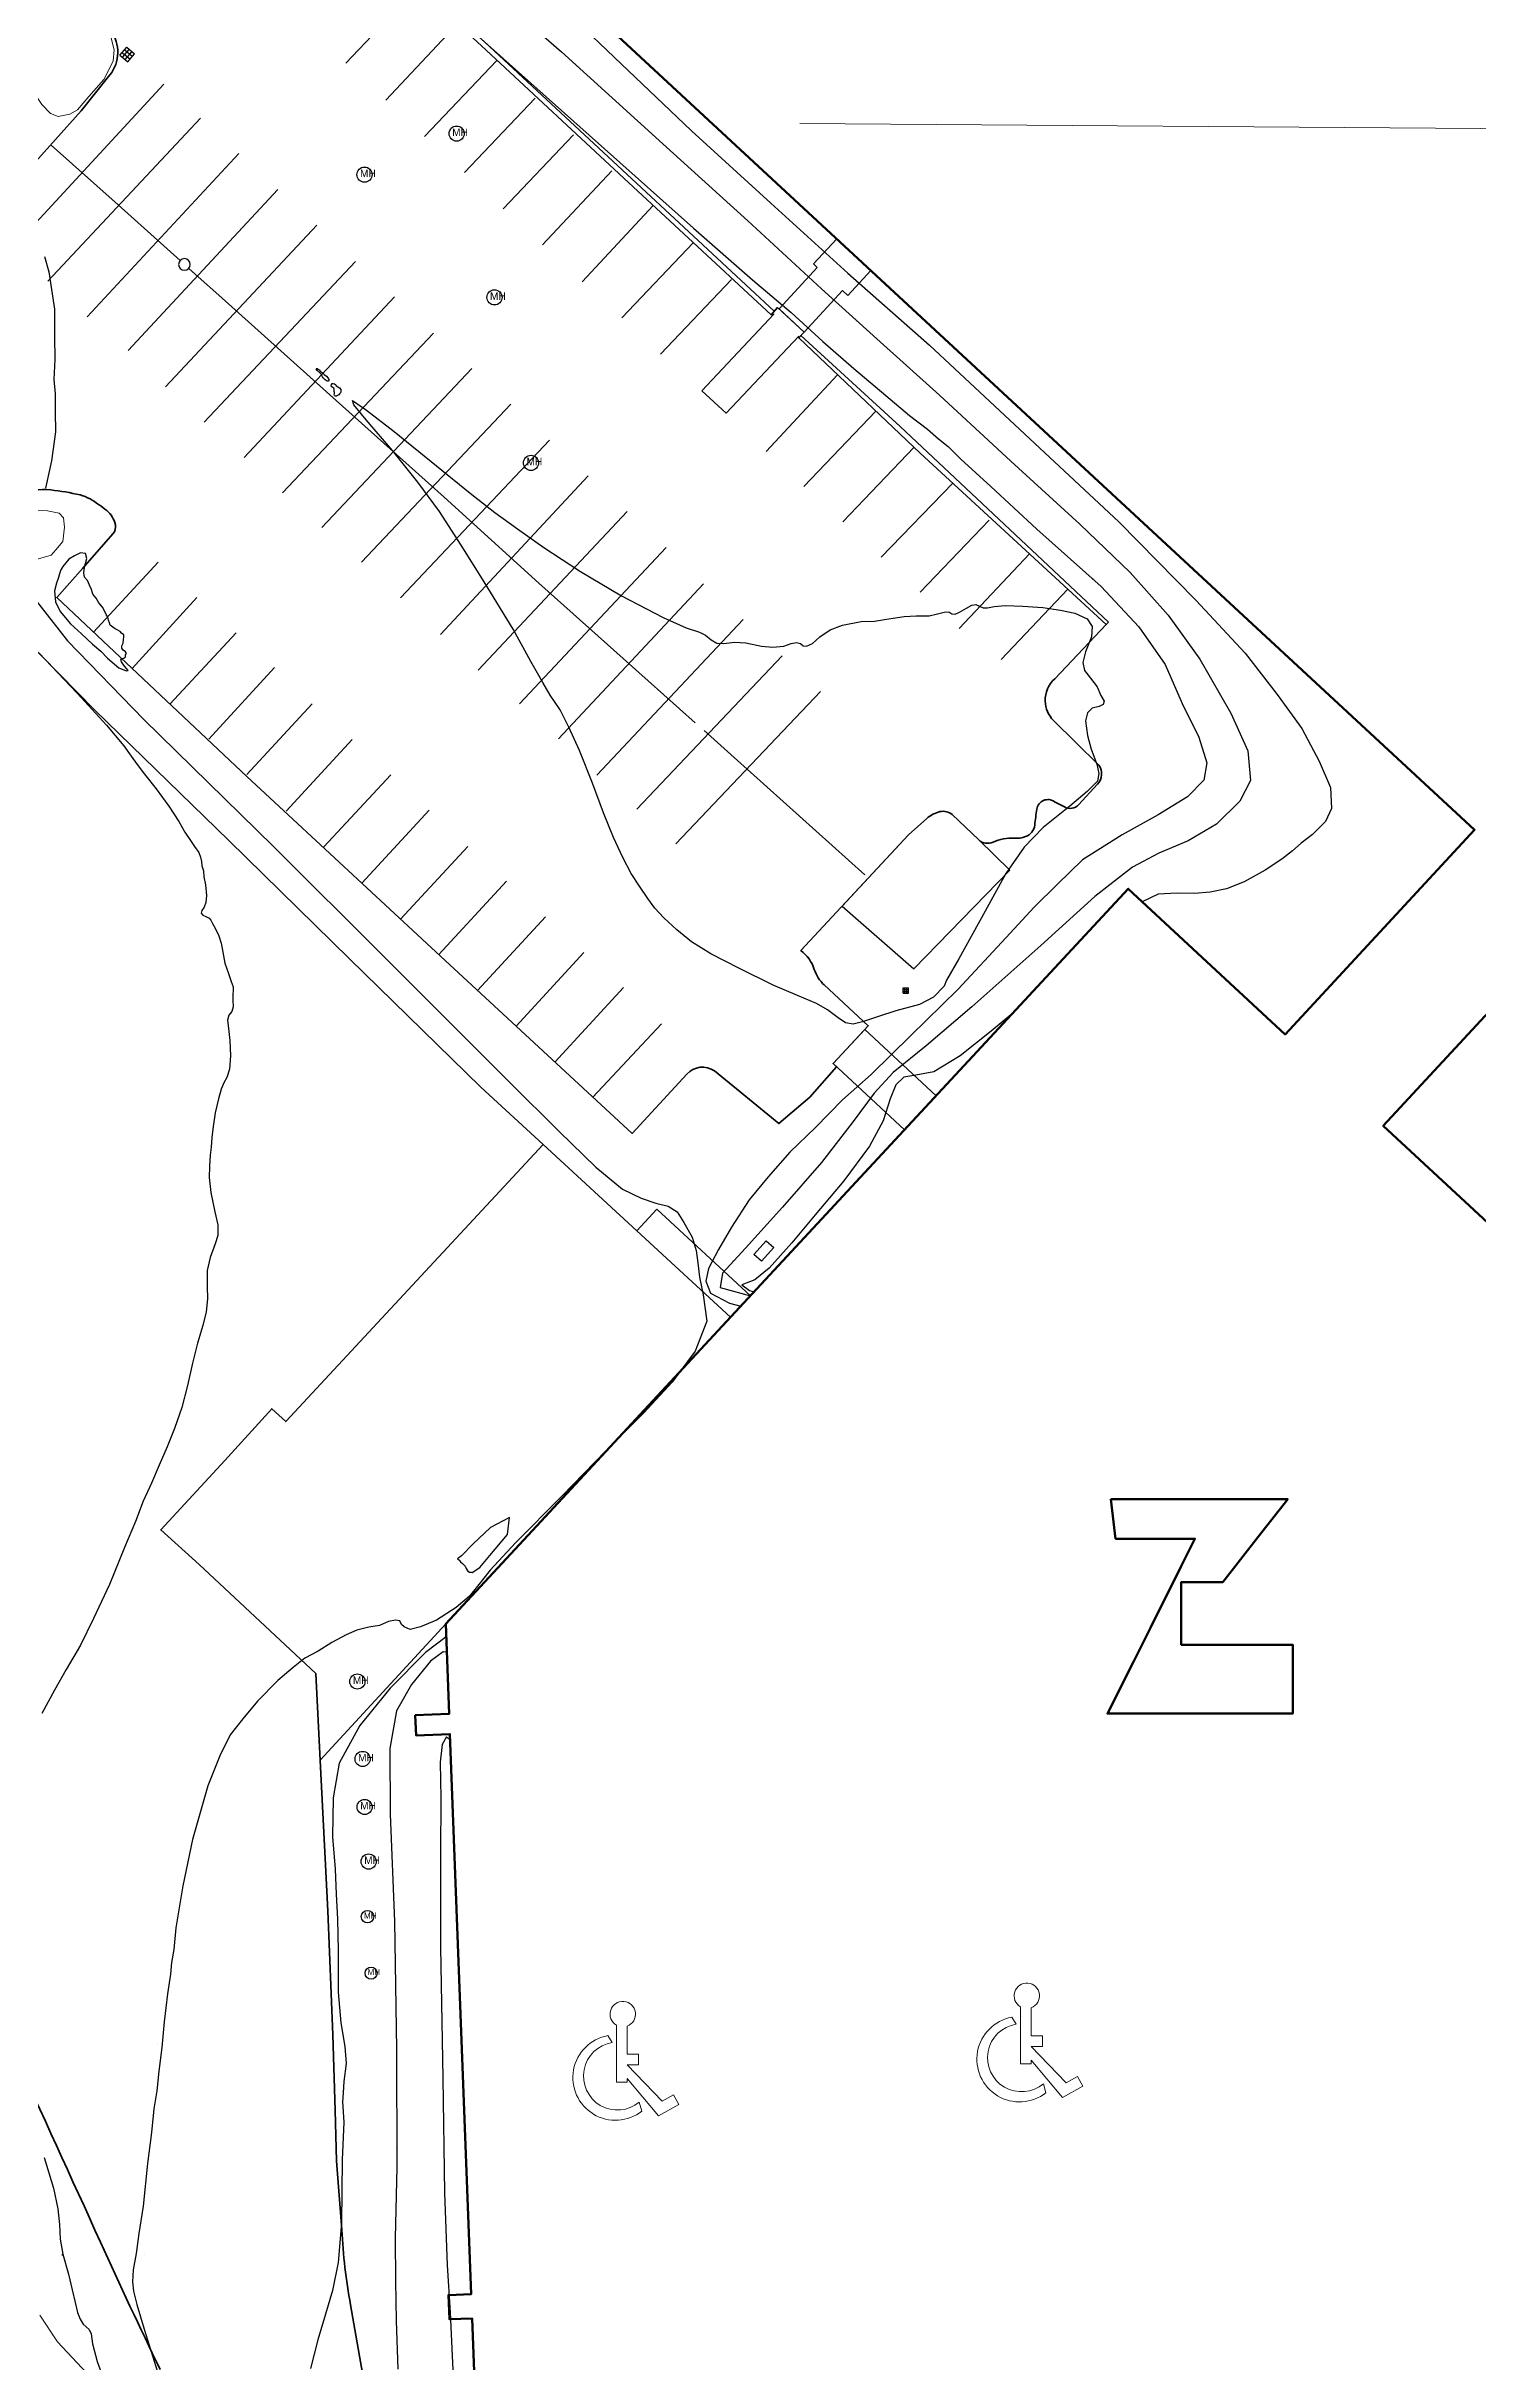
# Model space of a CAD drawing. Header units: metres. Extents: x 1167299 to 1168507, y 308548 to 309729.
# Drawn here: x 1167560.6 to 1167805.7, y 308916.7 to 309313.1 of the extents above; entities that cross this region are included whole.
import ezdxf

# ---------------------------------------------------------------- set-up
doc = ezdxf.new("R2010")
doc.units = ezdxf.units.M
for name, color, linetype in [('A-OBSTRUCTION', 7, 'Continuous'), ('C-CONC-PAD', 51, 'Continuous'), ('Contour_Line_Intermediate', 8, 'Continuous'), ('Contour_Line_Major', 9, 'Continuous'), ('U-CATCHBASIN', 3, 'Continuous'), ('U-MANHOLE', 5, 'Continuous')]:
    doc.layers.add(name, color=color, linetype=linetype)
for name, color, linetype, lineweight in [('B-OVERHANG', 3, 'Continuous', 50), ('R-CURB', 6, 'Continuous', 20), ('R-PAVEMARK-LINE', 1, 'Continuous', 20), ('R-PAVEMARK-SYMBOL', 3, 'Continuous', 20), ('R-ROAD-ASPH', 5, 'Continuous', 35), ('R-ROAD-CONC', 161, 'Continuous', 35), ('R-WALK-CONC', 34, 'Continuous', 20), ('V-VEGETATION', 2, 'Continuous', 20)]:
    doc.layers.add(name, color=color, linetype=linetype, lineweight=lineweight)

# ---------------------------------------------------------------- blocks, each defined once
blk = doc.blocks.new('mh19')
blk.add_circle((0, 0), 1)
blk.add_text('MH', height=1).set_placement((-0.59, -0.33))
blk = doc.blocks.new('mh20')
blk.add_circle((0, 0), 1)
blk.add_text('MH', height=1).set_placement((-0.59, -0.33))
blk = doc.blocks.new('mh21')
blk.add_circle((0, 0), 1)
blk.add_text('MH', height=1).set_placement((-0.59, -0.33))
blk = doc.blocks.new('mh22')
blk.add_circle((0, 0), 1)
blk.add_text('MH', height=1).set_placement((-0.59, -0.33))
blk = doc.blocks.new('mh25')
blk.add_circle((0, 0), 1)
blk.add_text('MH', height=1).set_placement((-0.59, -0.33))
blk = doc.blocks.new('mh27')
blk.add_circle((0, 0), 1)
blk.add_text('MH', height=1).set_placement((-0.59, -0.33))
blk = doc.blocks.new('mh28')
blk.add_circle((0, 0), 1)
blk.add_text('MH', height=1).set_placement((-0.59, -0.33))
blk = doc.blocks.new('mh30')
blk.add_circle((0, 0), 1)
blk.add_text('MH', height=1).set_placement((-0.59, -0.33))
blk = doc.blocks.new('mh31')
blk.add_circle((0, 0), 1)
blk.add_text('MH', height=1).set_placement((-0.59, -0.33))
blk = doc.blocks.new('mh33')
blk.add_circle((0, 0), 1)
blk.add_text('MH', height=1).set_placement((-0.59, -0.33))
blk = doc.blocks.new('_U-CATCHBASIN')
for points in [[(-0.05, 0.05), (-0.05, -0.05)], [(-0.05, 0.05), (0.05, 0.05)], [(-0.046, 0.017), (0.046, 0.017)], [(-0.017, 0.046), (-0.017, -0.046)], [(0.017, 0.046), (0.017, -0.046)], [(0.05, 0.05), (0.05, -0.05)], [(-0.05, -0.05), (0.05, -0.05)], [(-0.046, -0.017), (0.046, -0.017)]]:
    blk.add_lwpolyline(points)

msp = doc.modelspace()

# ---------------------------------------------------------------- linework, layer by layer
at = {"layer": 'A-OBSTRUCTION'}
for points in [[(1167920.72, 308815.07), (1167910.31, 309094.48), (1167829.29, 309091.47), (1167789.58, 309128.26), (1167849.15, 309192.55), (1167878.51, 309165.35), (1167932.94, 309224.1), (1167962.39, 309196.81), (1167999.82, 309237.21), (1167999.82, 309237.21), (1168072.2, 309315.33), (1168075.6, 309312.19), (1168076.09, 309299.86), (1168167.02, 309397.79)], [(1167600.26, 309368.85), (1167805.21, 309178.96), (1167772.76, 309143.93), (1167745.9, 309168.88), (1167629.01, 309042.98), (1167629.6, 309027.58), (1167623.81, 309027.36), (1167623.94, 309023.9), (1167629.73, 309024.12), (1167633.37, 308928.21), (1167629.48, 308928.06), (1167629.64, 308923.92), (1167633.53, 308924.06), (1167633.87, 308915.01)]]:
    msp.add_lwpolyline(points, dxfattribs=at)
at = {"layer": 'B-OVERHANG'}
for points in [[(1167920.72, 308815.07), (1167910.31, 309094.48), (1167829.29, 309091.47), (1167789.58, 309128.26), (1167849.15, 309192.55), (1167878.51, 309165.35), (1167932.94, 309224.1), (1167962.39, 309196.81), (1167999.82, 309237.21), (1168072.2, 309315.33), (1168075.6, 309312.19), (1168076.09, 309299.86), (1168167.02, 309397.79)], [(1167600.26, 309368.85), (1167805.21, 309178.96), (1167772.76, 309143.93), (1167745.9, 309168.88), (1167629.01, 309042.98), (1167629.6, 309027.58), (1167623.81, 309027.36), (1167623.94, 309023.9), (1167629.73, 309024.12), (1167633.37, 308928.21), (1167629.48, 308928.06), (1167629.64, 308923.92), (1167633.53, 308924.06), (1167633.87, 308915.01)]]:
    msp.add_lwpolyline(points, dxfattribs=at)
msp.add_lwpolyline([(1167742.9, 309064.38), (1167773.21, 309064.38), (1167768.16, 309057.93), (1167762.07, 309050.15), (1167754.97, 309050.15), (1167754.97, 309043.63), (1167754.97, 309039.42), (1167767.32, 309039.42), (1167774.06, 309039.42), (1167774.06, 309034.65), (1167774.06, 309027.64), (1167759.18, 309027.64), (1167750.76, 309027.64), (1167742.33, 309027.64), (1167746.83, 309036.61), (1167749.69, 309042.33), (1167754.97, 309052.88), (1167757.32, 309057.59), (1167749.35, 309057.59), (1167743.74, 309057.59)], close=True, dxfattribs=at)
msp.add_lwpolyline([(1167742.9, 309064.38), (1167773.21, 309064.38), (1167768.16, 309057.93), (1167762.07, 309050.15), (1167754.97, 309050.15), (1167754.97, 309043.63), (1167754.97, 309039.42), (1167767.32, 309039.42), (1167774.06, 309039.42), (1167774.06, 309034.65), (1167774.06, 309027.64), (1167759.18, 309027.64), (1167750.76, 309027.64), (1167742.33, 309027.64), (1167746.83, 309036.61), (1167749.69, 309042.33), (1167754.97, 309052.88), (1167757.32, 309057.59), (1167749.35, 309057.59), (1167743.74, 309057.59)], close=True, dxfattribs=at)
at = {"layer": 'C-CONC-PAD'}
for points in [[(1167584.27, 309276.78, 1), (1167584.27, 309274.78), (1167584.27, 309274.78, 1), (1167584.27, 309276.78)], [(1167725.64, 309172.04), (1167720.29, 309177.26), (1167715.73, 309181.57, 0.241466), (1167713.67, 309182.09), (1167713.67, 309182.09, 0.125775), (1167711.4, 309180.91), (1167708.26, 309178.1), (1167696.9, 309165.88), (1167709.18, 309155.17), (1167725.64, 309172.04)]]:
    msp.add_lwpolyline(points, format="xyb", close=True, dxfattribs=at)
msp.add_lwpolyline([(1167681.79, 309106.28), (1167683.89, 309108.61), (1167685.19, 309107.43), (1167683.09, 309105.11), (1167681.79, 309106.28)], close=True, dxfattribs=at)
at = {"layer": 'Contour_Line_Intermediate'}
for points, elevation in [([(1167635.38, 309323.94), (1167648.82, 309312.19), (1167666.21, 309296.45), (1167680.74, 309283.28), (1167693.36, 309271.6), (1167702.87, 309263.05), (1167713.55, 309253.38), (1167725.8, 309242.11), (1167737.61, 309231.32), (1167746.24, 309223.05), (1167752.75, 309215.74), (1167758.13, 309208.21), (1167763.49, 309198.95), (1167766.36, 309192.48), (1167766.85, 309187.43), (1167765.01, 309183.86), (1167761.01, 309179.96), (1167756.14, 309177.08), (1167751.16, 309174.96), (1167746.6, 309172.55), (1167740.2, 309167.56), (1167730.95, 309159.19), (1167719.1, 309148.64), (1167711.27, 309141.96), (1167705.64, 309137.43), (1167702.4, 309133.89), (1167698.81, 309129.04), (1167693.37, 309121.99), (1167686.67, 309114.34), (1167680.35, 309107.36), (1167676.43, 309103.07), (1167676.04, 309100.58), (1167681.2, 309099.19)], 74.98), ([(1167645.44, 309323.22), (1167657.87, 309311.28), (1167671.12, 309298.69), (1167684.71, 309286.26), (1167697.9, 309274.28), (1167711.84, 309261.98), (1167728.17, 309246.73), (1167744.28, 309231.7), (1167757.48, 309218.32), (1167765.93, 309209.21), (1167771.41, 309202.15), (1167775.65, 309196.34), (1167778.61, 309190.7), (1167780.55, 309186.21), (1167780.73, 309182.65), (1167779.68, 309180.37), (1167777.43, 309178.15), (1167775.5, 309176.67), (1167774.04, 309175.35), (1167772.21, 309173.95), (1167769.36, 309172.06), (1167765.76, 309170.07), (1167762.73, 309168.85), (1167759.9, 309168.29), (1167757.23, 309168.07), (1167754.25, 309168.12), (1167751.05, 309167.96), (1167748.3, 309166.66)], 75.29), ([(1167560.28, 309277.13), (1167561.05, 309274.5), (1167561.53, 309271.52), (1167562.01, 309268.13), (1167561.99, 309263.43), (1167562.05, 309259.51), (1167561.91, 309256.09), (1167562.12, 309253.6), (1167562.13, 309250.58), (1167562.18, 309247.13), (1167561.5, 309242.15), (1167560.48, 309237.46)], 74.37), ([(1167558.32, 309218.94), (1167564.25, 309211.34), (1167577.32, 309197.85), (1167599.48, 309176.18), (1167618.49, 309157.24), (1167631.35, 309144.35), (1167640.08, 309135.63), (1167648.42, 309127.34), (1167654.75, 309121.19), (1167659.31, 309117.44), (1167662.48, 309115.87), (1167665, 309115.04), (1167667.13, 309114.55), (1167668.65, 309113.54), (1167669.82, 309111.75), (1167671.2, 309109.22), (1167671.93, 309106.92), (1167672.2, 309104.82), (1167672.49, 309102.36), (1167673.11, 309099.37), (1167673.71, 309094.81), (1167671.71, 309089.68), (1167667.77, 309084.39), (1167662.92, 309079.13), (1167656.41, 309072.65), (1167648.91, 309064.85), (1167640.95, 309056.88), (1167636.61, 309052.17), (1167634.47, 309049.43), (1167633.05, 309047.71), (1167630.79, 309045.82), (1167627.46, 309043.66), (1167624.72, 309042.51), (1167622.9, 309042.01), (1167621.92, 309042.47), (1167621.42, 309042.92), (1167621.13, 309043.5), (1167620.43, 309043.61), (1167619.22, 309043.38), (1167617.65, 309042.71), (1167615.85, 309042.43), (1167613.79, 309041.95), (1167611.98, 309041.13), (1167609.51, 309039.82), (1167607.18, 309038.35), (1167604.9, 309037.12), (1167602.89, 309035.55), (1167600.27, 309033.28), (1167596.79, 309029.77), (1167594.29, 309026.75), (1167592.1, 309024), (1167590.33, 309020.39), (1167588.29, 309015.29), (1167585.63, 309006.07), (1167584.02, 308998.17), (1167582.79, 308990.94), (1167582.43, 308987.24), (1167582.07, 308985.04), (1167581.86, 308983), (1167581.36, 308979.66), (1167580.8, 308974.83), (1167580.4, 308970.49), (1167579.88, 308966.39), (1167579.54, 308963.06), (1167579.05, 308959.98), (1167578.63, 308955.9), (1167577.96, 308950.62), (1167577.2, 308943.3), (1167576.45, 308938.64), (1167575.98, 308935.21), (1167575.47, 308932.4), (1167575.39, 308930.36), (1167575.56, 308928.73), (1167576.14, 308926.43), (1167577.35, 308922.22), (1167579.68, 308914.95)], 74.37), ([(1167559.32, 309209.25), (1167565.88, 309202.38), (1167570.9, 309196.87), (1167573.88, 309193.35), (1167575.14, 309191.56), (1167576.19, 309190.17), (1167577.43, 309188.48), (1167579.42, 309186.01), (1167581.57, 309183.05), (1167583.29, 309180.4), (1167584.31, 309178.59), (1167585.31, 309177.12), (1167585.97, 309176.11), (1167586.76, 309175.1), (1167587.02, 309174.27), (1167587.17, 309173.52), (1167587.26, 309172.78), (1167587.53, 309171.95), (1167587.57, 309170.92), (1167587.88, 309169.53), (1167588.06, 309167.71), (1167587.93, 309166.51), (1167587.67, 309165.72), (1167587.24, 309165.15), (1167587.16, 309164.69), (1167587.4, 309164.33), (1167587.95, 309164.12), (1167588.48, 309163.87), (1167588.78, 309163.52), (1167589.05, 309162.93), (1167589.6, 309162.02), (1167590.18, 309160.81), (1167590.58, 309159.54), (1167590.83, 309158.03), (1167591.21, 309156.15), (1167591.76, 309154.56), (1167592.27, 309152.98), (1167592.61, 309152.11), (1167592.63, 309151.46), (1167592.53, 309150.76), (1167592.54, 309149.8), (1167592.64, 309148.67), (1167592.37, 309147.88), (1167591.88, 309147.21), (1167591.64, 309146.4), (1167591.79, 309144.95), (1167592.04, 309142.9), (1167592.15, 309140.25), (1167591.96, 309137.99), (1167591.55, 309136.58), (1167591.02, 309135.64), (1167590.56, 309134.59), (1167590.13, 309132.88), (1167589.56, 309130.51), (1167589.18, 309128.16), (1167588.96, 309126.31), (1167588.82, 309124.65), (1167588.66, 309123.25), (1167588.57, 309121.4), (1167588.49, 309119.43), (1167588.79, 309116.89), (1167589.47, 309113.54), (1167589.98, 309111.33), (1167590.01, 309109.53), (1167589.56, 309108.05), (1167588.66, 309105.76), (1167588.19, 309103.52), (1167588.17, 309100.8), (1167588.22, 309098.66), (1167587.99, 309096.46), (1167587.4, 309094.07), (1167586.52, 309091.08), (1167585.64, 309087.66), (1167584.79, 309083.83), (1167583.8, 309080.07), (1167582.58, 309076.46), (1167581.29, 309073.32), (1167579.96, 309070.16), (1167578.63, 309067.11), (1167577.22, 309063.99), (1167575.89, 309060.56), (1167574, 309056.09), (1167571.44, 309049.76), (1167568.71, 309043.92), (1167566.46, 309039.33), (1167564.03, 309035.2), (1167562.02, 309031.66), (1167559.85, 309027.64)], 74.07), ([(1167738.98, 309205.95), (1167738.98, 309205.95)], 74.37), ([(1167738.07, 309199.62), (1167738.07, 309199.62)], 74.37), ([(1167726.11, 309147.56), (1167722.43, 309144.52), (1167717.14, 309140.25), (1167712.62, 309137.55), (1167709.51, 309136.94), (1167707.47, 309136.59), (1167706.11, 309135.32), (1167705.13, 309132.89), (1167703.95, 309129.12), (1167701.56, 309124.82), (1167697.2, 309118.88), (1167692.28, 309113.06), (1167688.28, 309108.24), (1167684.42, 309103.93), (1167681.95, 309101.92), (1167679.7, 309101.06), (1167681.06, 309100.06), (1167681.82, 309099.85)], 75.29), ([(1167678.28, 309105.15), (1167678.17, 309105.06), (1167678.28, 309105.15)], 74.98), ([(1167629.2, 309038.15), (1167628.6, 309038.21), (1167626.4, 309036.59), (1167623.15, 309032.64), (1167620.61, 309028.09), (1167619.42, 309021.68), (1167619.48, 309010.42), (1167620.23, 308992.05), (1167620.61, 308970.18), (1167620.63, 308949.98), (1167620.34, 308937.8), (1167620.42, 308930.48), (1167620.54, 308923.64), (1167620.84, 308915.37)], 74.98), ([(1167629.77, 309023.09), (1167629.13, 309023.68), (1167628.38, 309022.33), (1167628.09, 309019.32), (1167628.19, 309013.15), (1167628.13, 309003.66), (1167628.12, 308987.63), (1167628.51, 308965.21), (1167628.82, 308945.6), (1167629.24, 308933.17), (1167629.75, 308925.08), (1167630.12, 308917.64), (1167630.51, 308909.38)], 75.29), ([(1167627.38, 309019.95), (1167627.38, 309019.95)], 75.29), ([(1167628.07, 308978.91), (1167628.07, 308978.91)], 75.29), ([(1167579.72, 308971.15), (1167579.72, 308971.15)], 74.37), ([(1167560.26, 308951.62), (1167561.83, 308946.37), (1167562.6, 308942.83), (1167562.88, 308940.15), (1167562.98, 308937.63), (1167563.44, 308935.05), (1167564.39, 308931.65), (1167565.06, 308928.94), (1167565.53, 308926.79), (1167565.94, 308925.11), (1167566.42, 308923.96), (1167566.92, 308923.07), (1167567.44, 308922.63), (1167567.96, 308922.19), (1167568.28, 308921.45), (1167568.54, 308919.72), (1167569.33, 308916.69), (1167571.16, 308911.67)], 74.07), ([(1167620.53, 308953.12), (1167620.53, 308953.12)], 74.98), ([(1167563.39, 308934.95), (1167563.27, 308934.94), (1167563.39, 308934.95)], 74.07), ([(1167577.37, 308935), (1167577.37, 308935)], 74.37)]:
    msp.add_lwpolyline(points, dxfattribs=dict(at, elevation=elevation))
at = {"layer": 'Contour_Line_Intermediate', "elevation": 74.37}
for points in [[(1167607.51, 309257.17), (1167607.02, 309257.65), (1167606.84, 309257.9), (1167606.9, 309257.96), (1167607.01, 309257.96), (1167607.17, 309257.86), (1167607.32, 309257.72), (1167607.54, 309257.51), (1167607.85, 309257.27), (1167608.22, 309256.96), (1167608.58, 309256.65), (1167608.84, 309256.34), (1167608.97, 309256.08), (1167608.98, 309255.88), (1167608.88, 309255.78), (1167608.7, 309255.78), (1167608.53, 309255.89), (1167608.36, 309256.04), (1167608.21, 309256.2), (1167608.04, 309256.35), (1167607.92, 309256.54), (1167607.79, 309256.74), (1167607.71, 309256.98), (1167607.51, 309257.17)], [(1167610.28, 309255.01), (1167610.85, 309254.63), (1167611.06, 309254.37), (1167611.08, 309254.17), (1167611.04, 309253.97), (1167610.98, 309253.78), (1167610.83, 309253.62), (1167610.69, 309253.47), (1167610.49, 309253.34), (1167610.3, 309253.25), (1167610.1, 309253.23), (1167609.98, 309253.32), (1167609.94, 309253.48), (1167609.95, 309253.67), (1167609.96, 309253.84), (1167609.91, 309254), (1167609.9, 309254.14), (1167609.9, 309254.29), (1167609.91, 309254.44), (1167609.84, 309254.58), (1167609.68, 309254.72), (1167609.52, 309254.84), (1167609.41, 309255.01), (1167609.44, 309255.21), (1167609.55, 309255.37), (1167609.76, 309255.42), (1167609.97, 309255.35), (1167610.21, 309255.16), (1167610.28, 309255.01)], [(1167714.39, 309152.22), (1167712.54, 309150.32), (1167710.14, 309149.06), (1167706.09, 309147.97), (1167703.13, 309147.02), (1167700.41, 309146.07), (1167698.81, 309145.67), (1167697.47, 309145.91), (1167696.22, 309146.75), (1167694.39, 309148.17), (1167692.49, 309149.24), (1167689.25, 309150.6), (1167685.11, 309152.39), (1167679.23, 309155.28), (1167674.39, 309157.73), (1167671.08, 309159.81), (1167668.59, 309161.84), (1167666.35, 309163.9), (1167664.84, 309165.55), (1167663.6, 309167.23), (1167662.21, 309169.31), (1167660.79, 309171.5), (1167659.36, 309174.22), (1167657.76, 309177.64), (1167656.05, 309181.88), (1167654.13, 309186.96), (1167651.92, 309192.56), (1167650.07, 309196.56), (1167648.59, 309199.53), (1167646.93, 309202.01), (1167645.64, 309204.21), (1167643.59, 309207.81), (1167640.54, 309213.31), (1167635.59, 309221.45), (1167631.65, 309227.7), (1167627.93, 309233.46), (1167624.25, 309238.49), (1167619.88, 309243.91), (1167615.37, 309249.15), (1167613.26, 309251.76), (1167613.04, 309252.5), (1167615.47, 309250.84), (1167620.21, 309247.18), (1167627.44, 309241.31), (1167633.19, 309236.62), (1167637.45, 309233.28), (1167641.32, 309230.51), (1167645.82, 309227.3), (1167652.12, 309223.19), (1167659.11, 309219.04), (1167666.23, 309215.3), (1167670.2, 309213.55), (1167672.5, 309212.79), (1167673.5, 309212.31), (1167674.5, 309211.49), (1167675.43, 309210.95), (1167676.62, 309210.9), (1167678.46, 309211.13), (1167680.39, 309211), (1167683.08, 309210.44), (1167685.02, 309210.22), (1167686.92, 309210.4), (1167688.17, 309210.85), (1167689.08, 309211.02), (1167689.75, 309210.88), (1167690.21, 309210.5), (1167690.82, 309210.43), (1167691.81, 309210.86), (1167693.09, 309212.02), (1167694.85, 309213.21), (1167696.97, 309214.02), (1167700.14, 309214.62), (1167702.42, 309214.71), (1167704.13, 309214.97), (1167705.63, 309215.2), (1167707.54, 309215.5), (1167709.56, 309215.6), (1167711.83, 309215.61), (1167713.22, 309215.95), (1167714.4, 309216.26), (1167715.18, 309216.3), (1167715.69, 309215.96), (1167716.24, 309215.91), (1167717.02, 309216.25), (1167718.21, 309216.92), (1167719.12, 309217.44), (1167719.82, 309217.55), (1167720.44, 309217.29), (1167721.08, 309216.97), (1167721.77, 309216.97), (1167722.96, 309217.24), (1167724.82, 309217.4), (1167727.84, 309217.26), (1167731.29, 309217.04), (1167734.27, 309216.59), (1167736.76, 309216.07), (1167738.89, 309215.09), (1167739.73, 309213.78), (1167739.61, 309211.99), (1167738.57, 309209.44), (1167738.14, 309207.64), (1167738.42, 309206.24), (1167739.44, 309204.96), (1167740.55, 309203.46), (1167741.23, 309202), (1167741.76, 309200.98), (1167741.58, 309200.42), (1167740.91, 309200.09), (1167739.73, 309199.78), (1167738.94, 309199), (1167738.6, 309197.65), (1167738.91, 309195.12), (1167739.55, 309192.76), (1167740.51, 309190.21), (1167740.88, 309188.63), (1167740.62, 309187.32), (1167738.87, 309185.55), (1167735.89, 309183.03), (1167731.34, 309179.39), (1167728.06, 309176.01), (1167724.93, 309171.49), (1167721.41, 309165.02), (1167716.88, 309156.87), (1167714.8, 309153.21), (1167714.39, 309152.22)], [(1167633.69, 309056.69), (1167631.69, 309054.66), (1167631.06, 309054.14), (1167631.18, 309054), (1167631.33, 309053.89), (1167631.55, 309053.62), (1167631.89, 309053.33), (1167632.34, 309052.86), (1167632.52, 309052.49), (1167632.7, 309052.19), (1167632.8, 309052.02), (1167633.09, 309051.87), (1167633.37, 309051.88), (1167633.57, 309051.82), (1167634.87, 309052.68), (1167636.58, 309054.69), (1167639.62, 309058.29), (1167639.94, 309061.23), (1167636.66, 309059.51), (1167633.69, 309056.69)]]:
    msp.add_lwpolyline(points, close=True, dxfattribs=at)
at = {"layer": 'Contour_Line_Major', "elevation": 74.68}
for points in [[(1167633.62, 309315.71), (1167656.2, 309295.6), (1167671.44, 309282), (1167681.57, 309273.17), (1167688.15, 309267.56), (1167693.62, 309262.61), (1167698.88, 309257.96), (1167704.38, 309253.36), (1167708.43, 309249.92), (1167711.51, 309247.55), (1167713.43, 309245.91), (1167715.04, 309244.63), (1167717.24, 309242.43), (1167722.34, 309237.77), (1167730.26, 309230.47), (1167741.27, 309220.63), (1167747.73, 309213.72), (1167752.24, 309207.29), (1167755.14, 309200.62), (1167757.97, 309194.86), (1167759.34, 309190.42), (1167758.82, 309187.47), (1167756.06, 309184.63), (1167751.01, 309181.56), (1167744.86, 309178.12), (1167738.05, 309173.82), (1167733.76, 309169.66), (1167729.79, 309165.73), (1167724.99, 309160.55), (1167716.71, 309151.65), (1167708.65, 309143.77), (1167701.86, 309137.08), (1167696.99, 309132.73), (1167692.33, 309128.02), (1167687.96, 309123.76), (1167684.23, 309119.55), (1167681, 309115.59), (1167677.93, 309110.94), (1167675.75, 309107.09), (1167674.02, 309103.86), (1167673.58, 309101.7), (1167674.38, 309099.63), (1167677.63, 309097.91), (1167679.53, 309097.39)], [(1167739.9, 309221.97), (1167739.76, 309221.97), (1167739.9, 309221.97)], [(1167629.1, 309040.79), (1167625.58, 309038.12), (1167619.5, 309032), (1167614.32, 309025.58), (1167610.78, 309019.17), (1167609.73, 309013.24), (1167609.65, 309006.55), (1167610.11, 309001.01), (1167610.24, 308996.72), (1167610.47, 308992.46), (1167610.57, 308987.06), (1167610.62, 308979.94), (1167611.07, 308974.71), (1167611.71, 308970.66), (1167611.95, 308967.75), (1167611.54, 308964.64), (1167611.44, 308962.71), (1167611.33, 308961.14), (1167611.55, 308957.69), (1167611.31, 308951.24), (1167611.17, 308940.42), (1167610.58, 308933.63), (1167609.63, 308928.87), (1167608.42, 308924.78), (1167607.12, 308920.4), (1167605.85, 308915.51)], [(1167611.91, 308961.02), (1167611.91, 308961.02)]]:
    msp.add_lwpolyline(points, dxfattribs=at)
msp.add_lwpolyline([(1167573.01, 309206.71), (1167574.31, 309206.2), (1167574.65, 309206.26), (1167574, 309206.97), (1167573.47, 309207.72), (1167573.36, 309208.11), (1167573.6, 309208.29), (1167573.91, 309208.34), (1167574.15, 309208.58), (1167574.18, 309208.92), (1167574.35, 309209.17), (1167574.19, 309209.44), (1167573.79, 309209.74), (1167573.55, 309210.08), (1167573.54, 309210.47), (1167573.76, 309210.95), (1167573.86, 309211.56), (1167573.92, 309212.01), (1167573.89, 309212.38), (1167573.52, 309212.63), (1167573.24, 309212.93), (1167572.89, 309213.16), (1167572.43, 309213.39), (1167572.02, 309213.68), (1167571.53, 309214.04), (1167571.43, 309214.42), (1167571.24, 309214.85), (1167571.13, 309215.39), (1167570.88, 309215.87), (1167570.6, 309216.47), (1167570.21, 309217.08), (1167569.61, 309217.83), (1167569.13, 309218.63), (1167568.59, 309219.35), (1167568.38, 309220.1), (1167568, 309220.85), (1167567.67, 309221.65), (1167567.18, 309222.23), (1167567.02, 309222.97), (1167567.14, 309223.96), (1167567.57, 309225.45), (1167567.35, 309226.31), (1167566.48, 309226.38), (1167565.46, 309225.87), (1167564.5, 309225.32), (1167563.95, 309224.7), (1167563.44, 309224.05), (1167563.12, 309223.47), (1167562.87, 309222.8), (1167562.69, 309222.15), (1167562.35, 309221.21), (1167562.04, 309219.9), (1167562.21, 309217.99), (1167562.98, 309216.35), (1167564.73, 309214.27), (1167566.63, 309212.54), (1167568.52, 309210.77), (1167569.97, 309209.55), (1167571.11, 309208.34), (1167573.01, 309206.71)], close=True, dxfattribs=at)
at = {"layer": 'R-CURB'}
for points in [[(1167635.7, 309313.82), (1167605.93, 309341.29), (1167577.87, 309367.07), (1167570.98, 309373.17), (1167570.42, 309372.54), (1167577.3, 309366.45), (1167605.36, 309340.67), (1167635.13, 309313.2), (1167660.32, 309289.84), (1167684.72, 309267.17), (1167685.29, 309267.79), (1167660.89, 309290.46), (1167635.7, 309313.82)], [(1167689.85, 309263.6), (1167689.47, 309263.19), (1167710.28, 309243.48), (1167742.13, 309214.12), (1167742.51, 309214.53), (1167706.84, 309248.02), (1167689.85, 309263.6)]]:
    msp.add_lwpolyline(points, close=True, dxfattribs=at)
at = {"layer": 'R-PAVEMARK-LINE'}
msp.add_line((1167689.67, 309299.94, 75.59), (1167824.93, 309298.93), dxfattribs=at)
for points in [[(1167611.9, 309310.26), (1167624.23, 309323.26)], [(1167631.05, 309316.96), (1167618.77, 309303.93)], [(1167625.38, 309297.72), (1167637.79, 309310.73)], [(1167554.7, 309278.46), (1167580.76, 309306.66)], [(1167644.36, 309304.24), (1167632.23, 309291.51)], [(1167587.04, 309300.86), (1167560.87, 309272.92)], [(1167583.53, 309276.45), (1167572.92, 309286), (1167561.47, 309296.2)], [(1167638.84, 309285.31), (1167650.89, 309297.95)], [(1167567.61, 309266.82), (1167593.57, 309294.81)], [(1167657.49, 309291.83), (1167645.6, 309279.13)], [(1167600.26, 309288.61), (1167574.61, 309261.07)], [(1167652.4, 309272.8), (1167664.56, 309285.9)], [(1167581.03, 309254.85), (1167606.94, 309282.5)], [(1167671.43, 309279.52), (1167659.15, 309266.67)], [(1167671.76, 309197.32), (1167663.7, 309204.5), (1167644.98, 309221.23), (1167628.76, 309235.96), (1167610.27, 309252.47), (1167590.71, 309269.99), (1167585.01, 309275.11)], [(1167613.56, 309276.29), (1167587.67, 309248.8)], [(1167665.79, 309260.43), (1167677.93, 309273.23)], [(1167594.51, 309242.75), (1167620.26, 309270.23)], [(1167689.48, 309263.5), (1167677.07, 309250.33), (1167672.86, 309254.12), (1167685.29, 309267.35)], [(1167626.93, 309264.04), (1167601.09, 309236.7)], [(1167607.81, 309230.74), (1167633.49, 309257.94)], [(1167683.88, 309243.78), (1167696.1, 309256.91)], [(1167640.15, 309251.88), (1167614.61, 309224.82)], [(1167690.32, 309237.74), (1167702.68, 309250.68)], [(1167621.29, 309218.68), (1167646.78, 309245.72)], [(1167697.02, 309231.73), (1167709.22, 309244.48)], [(1167653.42, 309239.6), (1167628.13, 309212.43)], [(1167715.85, 309238.35), (1167703.56, 309225.65)], [(1167634.6, 309206.31), (1167660.11, 309233.46)], [(1167710.24, 309219.66), (1167722.1, 309231.98)], [(1167568.71, 309212.8), (1167579.77, 309224.81)], [(1167666.75, 309227.29), (1167641.66, 309200.55)], [(1167716.92, 309213.46), (1167728.98, 309226.24)], [(1167648.35, 309194.58), (1167673.16, 309221.07)], [(1167735.54, 309220.19), (1167724.14, 309208.15)], [(1167575.3, 309206.61), (1167586.42, 309218.73)], [(1167581.79, 309200.49), (1167593.13, 309212.71)], [(1167679.93, 309214.97), (1167654.87, 309188.32)], [(1167661.74, 309182.48), (1167686.65, 309208.79)], [(1167588.45, 309194.51), (1167599.71, 309206.76)], [(1167594.94, 309188.45), (1167606.14, 309200.56)], [(1167693.2, 309202.68), (1167668.41, 309176.55)], [(1167700.8, 309171.29), (1167678.42, 309191.38), (1167673.27, 309195.97)], [(1167601.67, 309182.14), (1167613, 309194.42)], [(1167608.17, 309176.07), (1167619.61, 309188.37)], [(1167614.66, 309169.83), (1167626.19, 309182.35)], [(1167621.29, 309163.68), (1167632.82, 309176.14)], [(1167627.85, 309157.6), (1167639.4, 309170.19)], [(1167634.48, 309151.46), (1167646.13, 309164.1)], [(1167641.1, 309145.33), (1167652.68, 309157.94)], [(1167647.71, 309139.21), (1167659.47, 309151.95)], [(1167665.94, 309145.74), (1167654.22, 309133.18)]]:
    msp.add_lwpolyline(points, dxfattribs=at)
at = {"layer": 'R-PAVEMARK-SYMBOL', "color": 1}
for points in [[(1167658.24, 308974.29), (1167658.24, 308964.52), (1167660.1, 308964.52), (1167660.1, 308965.15), (1167665.45, 308958.75), (1167668.94, 308960.69), (1167668.03, 308962.34), (1167666.09, 308961.26), (1167660.1, 308967.52), (1167662.04, 308967.52), (1167662.04, 308969.33), (1167660.1, 308969.33), (1167660.1, 308974.13, 4.439715), (1167658.24, 308974.29)], [(1167727.43, 308977.44), (1167727.43, 308967.67), (1167729.29, 308967.67), (1167729.29, 308968.3), (1167734.64, 308961.9), (1167738.13, 308963.84), (1167737.22, 308965.48), (1167735.28, 308964.41), (1167729.29, 308970.66), (1167731.23, 308970.66), (1167731.23, 308972.47), (1167729.29, 308972.47), (1167729.29, 308977.28, 4.439715), (1167727.43, 308977.44)], [(1167725.97, 308975.64), (1167726.72, 308974.46, 1.315445), (1167731.36, 308964.25), (1167731.79, 308962.71, -1.278511), (1167725.97, 308975.64)], [(1167656.79, 308972.49), (1167657.53, 308971.32, 1.315445), (1167662.17, 308961.11), (1167662.6, 308959.56, -1.278511), (1167656.79, 308972.49)]]:
    msp.add_lwpolyline(points, format="xyb", close=True, dxfattribs=at)
at = {"layer": 'R-ROAD-ASPH'}
msp.add_lwpolyline([(1167544.82, 309312.98), (1167545.8, 309298.05, 0.03091), (1167546.59, 309291.84), (1167546.59, 309291.84, 0.245745), (1167549.15, 309288.61), (1167549.15, 309288.61, 0.249648), (1167554.21, 309288.97), (1167554.21, 309288.97, 0.092377), (1167557.8, 309292.28), (1167566.57, 309302.1), (1167571.5, 309308.23, 0.341801), (1167571.64, 309315.8), (1167571.64, 309315.8, 0.083318), (1167567.82, 309319.45), (1167567.82, 309319.45, 0.058036), (1167563.1, 309321.93), (1167563.1, 309321.93, 0.109078), (1167559.76, 309322.43), (1167559.76, 309322.43, 0.083781), (1167551.89, 309320.54), (1167551.89, 309320.54, 0.073173), (1167546.78, 309317.42), (1167546.78, 309317.42, 0.233588), (1167544.82, 309312.98)], format="xyb", close=True, dxfattribs=at)
for points in [[(1167555.77, 309236.31, -0.127723), (1167561.37, 309237.17), (1167561.37, 309237.17, -0.034375), (1167566.4, 309236.31), (1167566.4, 309236.31, -0.072502), (1167568.1, 309235.63), (1167568.1, 309235.63, -0.038078), (1167570.98, 309233.63), (1167570.98, 309233.63, -0.174839), (1167572.44, 309231.22), (1167572.44, 309231.22, -0.234823), (1167572.03, 309229.67), (1167566.85, 309223.77), (1167562.41, 309218.74), (1167594.95, 309188.1), (1167628.93, 309156.6), (1167660.93, 309126.98), (1167670.31, 309137.15, -0.371423), (1167675.06, 309137.69), (1167686.06, 309128.66), (1167691.36, 309133.19), (1167695.96, 309138.39), (1167695.35, 309138.95), (1167701.36, 309145.43), (1167693.85, 309152.4, -0.126933), (1167692.14, 309155.07), (1167692.14, 309155.07, 0.15362), (1167689.83, 309158.29), (1167708.26, 309178.1), (1167711.4, 309180.91, -0.125775), (1167713.67, 309182.09), (1167713.67, 309182.09, -0.241466), (1167715.73, 309181.57), (1167720.29, 309177.26, 0.308707), (1167722.75, 309176.87), (1167722.75, 309176.87, -0.130027), (1167726.39, 309177.54), (1167726.39, 309177.54, 0.108936), (1167728.33, 309177.81), (1167728.33, 309177.81, 0.281374), (1167729.88, 309179.78), (1167729.88, 309179.78, -0.007804), (1167730.24, 309182.51), (1167730.24, 309182.51, -0.562744), (1167733.28, 309183.78), (1167734.99, 309182.88, 0.326453), (1167737.39, 309183.23), (1167740.66, 309186.78, 0.357213), (1167740.85, 309190.07), (1167733.1, 309197.69, -0.197262), (1167731.67, 309201.04), (1167731.67, 309201.04, -0.214453), (1167733.31, 309204.84), (1167742.13, 309214.12), (1167710.28, 309243.48), (1167689.47, 309263.19), (1167690.39, 309264.19), (1167685.86, 309268.4), (1167684.72, 309267.17), (1167660.32, 309289.84), (1167635.13, 309313.2)], [(1167616.28, 308905.9), (1167612.72, 308926.42, -0.03563), (1167611.23, 308939.24), (1167610.29, 308951.03), (1167610.1, 308959.68), (1167609.66, 308972.62), (1167608.82, 308993.85), (1167607.54, 309019.6), (1167606.76, 309034.49), (1167586.79, 309053.16), (1167580.21, 309059.09), (1167591.16, 309070.97), (1167599.22, 309079.83), (1167601.62, 309077.65), (1167645.69, 309125.08), (1167635.03, 309134.9), (1167612.54, 309156.89), (1167591.88, 309177.12), (1167568.95, 309199.46), (1167556.76, 309211.84, -0.189683)], [(1167580.14, 308915.3, -0.006602), (1167569.89, 308937.14), (1167569.89, 308937.14, 0.004509), (1167539.28, 309003.13)]]:
    msp.add_lwpolyline(points, format="xyb", dxfattribs=at)
at = {"layer": 'R-ROAD-CONC'}
msp.add_lwpolyline([(1167677.78, 309095.51), (1167645.69, 309125.08), (1167601.62, 309077.65), (1167599.22, 309079.83), (1167591.16, 309070.97), (1167580.21, 309059.09), (1167586.79, 309053.16), (1167606.76, 309034.49), (1167607.54, 309019.68), (1167629.01, 309042.98), (1167677.78, 309095.51)], close=True, dxfattribs=at)
at = {"layer": 'R-WALK-CONC'}
for points in [[(1167701.83, 309274.75), (1167695.97, 309280.18), (1167691.99, 309275.87), (1167692.65, 309275.26), (1167686.11, 309268.16), (1167690.39, 309264.19), (1167696.96, 309271.31), (1167697.88, 309270.47), (1167701.83, 309274.75)], [(1167700.77, 309144.8), (1167695.35, 309138.95), (1167707.58, 309127.6), (1167713, 309133.44), (1167700.77, 309144.8)], [(1167665.16, 309113.99), (1167661.75, 309110.28), (1167677.78, 309095.51), (1167681.21, 309099.2), (1167665.16, 309113.99)]]:
    msp.add_lwpolyline(points, close=True, dxfattribs=at)
at = {"layer": 'V-VEGETATION'}
for points in [[(1167571.65, 309314.76), (1167572.24, 309312.56), (1167572.07, 309310.6), (1167570.46, 309307.45), (1167567.9, 309304.53), (1167565.94, 309302.27), (1167564.63, 309301.5), (1167562.66, 309301.14), (1167561.35, 309301.62), (1167559.86, 309303.17), (1167559.86, 309303.17), (1167558.14, 309305.72), (1167556.89, 309307.75), (1167555.7, 309310.96), (1167554.92, 309313.75)], [(1167559.53, 308924.61), (1167562.51, 308920.09), (1167567.58, 308914.67)]]:
    msp.add_lwpolyline(points, dxfattribs=at)
msp.add_lwpolyline([(1167561.43, 309226.03), (1167558.47, 309225.15), (1167557.17, 309225.09), (1167555.75, 309225.5), (1167554.98, 309226.56), (1167554.8, 309229.05), (1167555.33, 309231.36), (1167556.52, 309233.07), (1167558.94, 309233.66), (1167560.84, 309233.6), (1167562.79, 309233.19), (1167563.56, 309232.42), (1167563.74, 309230.82), (1167563.44, 309228.34), (1167562.26, 309226.92), (1167561.43, 309226.03)], close=True, dxfattribs=at)

# ---------------------------------------------------------------- block references
at = {"layer": 'U-CATCHBASIN'}
for p, xscale, yscale, zscale, rotation in [((1167574.48, 309311.74), 17.94311506892082, 17.94311506892082, 17.94311506892082, 49.52790480652425), ((1167707.82, 309151.45), 9.319526759250543, 9.319526759250543, 9.319526759250543, 90.46341943605923)]:
    msp.add_blockref('_U-CATCHBASIN', p, dxfattribs=dict(at, xscale=xscale, yscale=yscale, zscale=zscale, rotation=rotation))
at = {"layer": 'U-MANHOLE'}
for name, p, xscale, yscale, zscale in [('mh19', (1167630.89, 309298.19, 244.61), 1.3, 1.3, 1.3), ('mh20', (1167615.11, 309291.16, 244.52), 1.3, 1.3, 1.3), ('mh21', (1167637.36, 309270.15, 244.52), 1.3, 1.3, 1.3), ('mh22', (1167643.62, 309241.8, 244.22), 1.3, 1.3, 1.3), ('mh25', (1167613.88, 309033.13, 244.64), 1.3, 1.3, 1.3), ('mh27', (1167614.78, 309019.87, 245.71), 1.3, 1.3, 1.3), ('mh28', (1167615.13, 309011.65, 245.7), 1.3, 1.3, 1.3), ('mh30', (1167615.82, 309002.3, 245.57), 1.3, 1.3, 1.3), ('mh31', (1167615.62, 308992.87, 200.61), 1.0621891745019, 1.0621891745019, 1.0621891745019), ('mh33', (1167616.23, 308983.19, 194.21), 1.028303369755038, 1.028303369755038, 1.028303369755038)]:
    msp.add_blockref(name, p, dxfattribs=dict(at, xscale=xscale, yscale=yscale, zscale=zscale))

doc.saveas('drawing.dxf')
